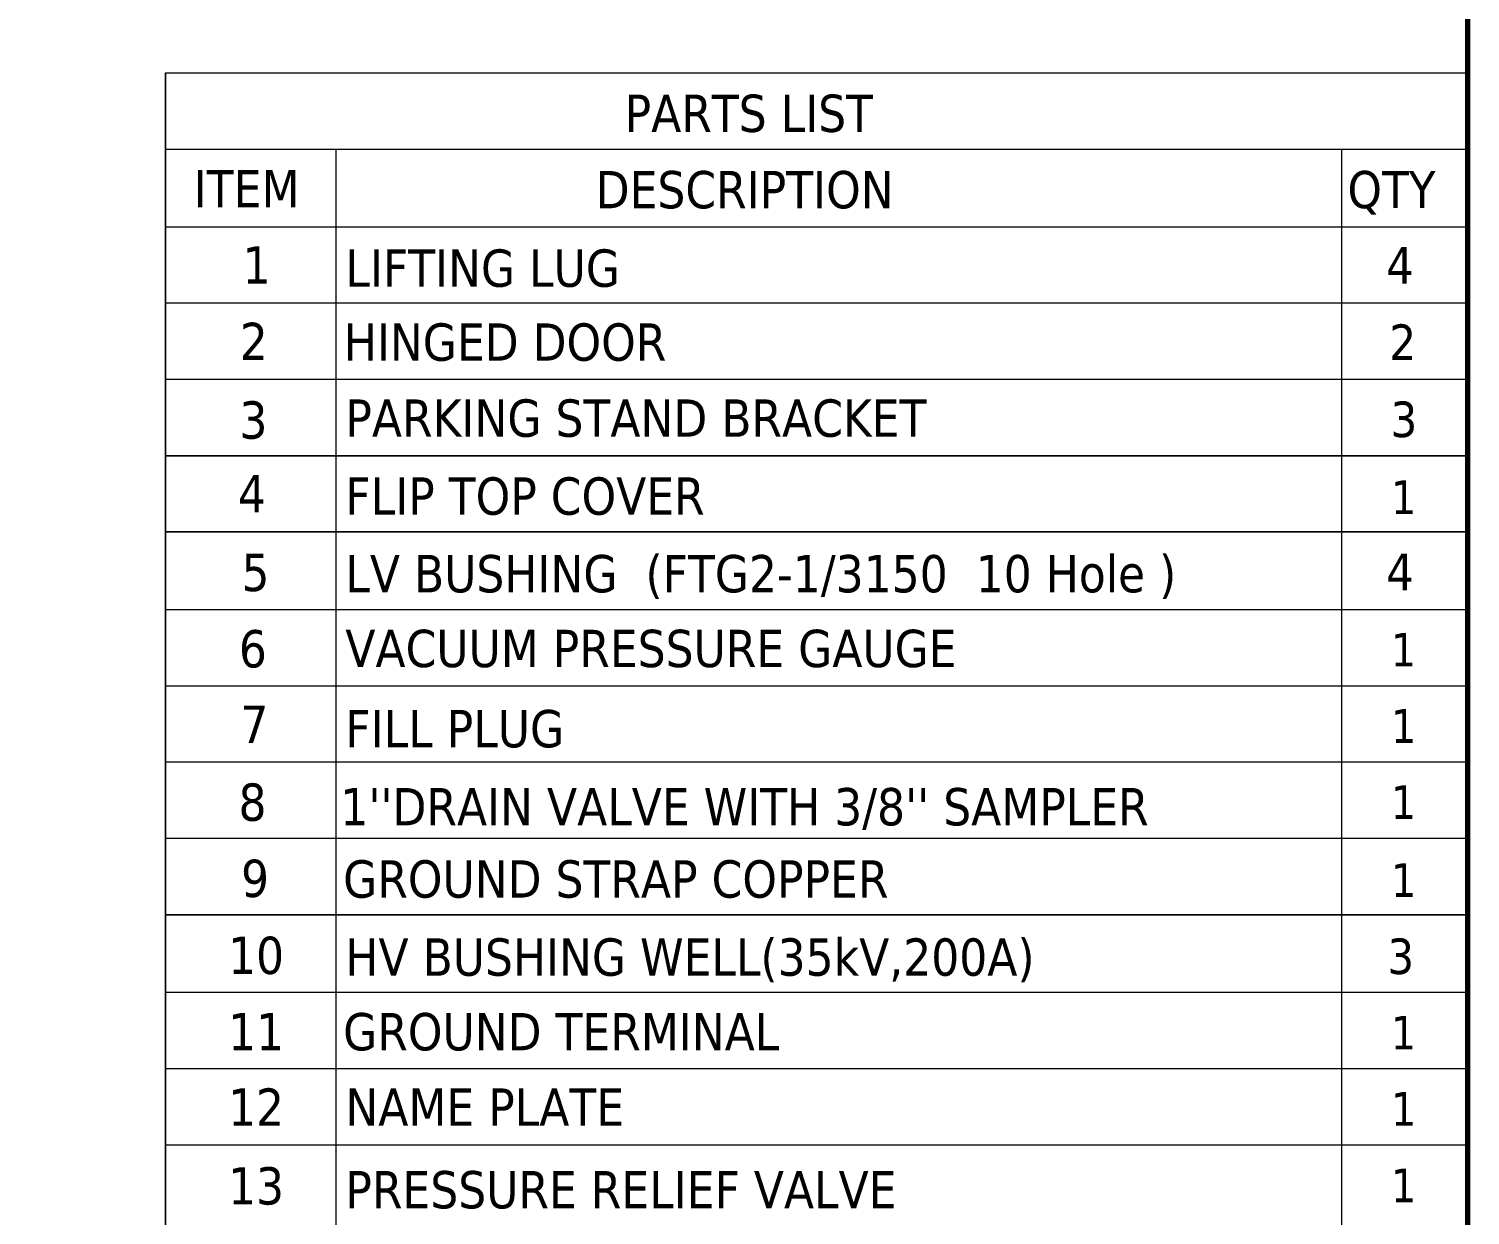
# Model space of a CAD drawing. Header units: millimetres. Extents: x 88585 to 99951, y -167251 to -159927.
# Drawn here: x 96027 to 98434, y -164586 to -162605 of the extents above; entities that cross this region are included whole.
import ezdxf

# ---------------------------------------------------------------- set-up
doc = ezdxf.new("R2010")
doc.units = ezdxf.units.MM
doc.header["$LTSCALE"] = 13
doc.layers.add('1', color=4, linetype='Continuous')
doc.layers.add('铁心', color=3, linetype='Continuous', lineweight=0)
doc.styles.add('Tahoma$001', font='tahoma.ttf', dxfattribs={"height": 2.159784})
doc.styles.add('Tahoma_txtstyle_28.93_0_0', font='tahoma.ttf')
doc.styles.add('Tahoma_txtstyle_30.40_0_0', font='tahoma.ttf')

msp = doc.modelspace()

# ---------------------------------------------------------------- linework, layer by layer
at = {"layer": '1', "const_width": 8.631}
msp.add_lwpolyline([(88960.238, -166979.934), (98429.527, -166979.934), (98429.527, -160173.883), (88960.238, -160173.883), (88960.238, -166979.934)], dxfattribs=at)
at = {"layer": '铁心'}
for p, q in [((96255.628, -163659.453), (96255.628, -164213.77)), ((98429.527, -165632.399), (98429.527, -163673.025))]:
    msp.add_line(p, q, dxfattribs=at)
for points in [[(96255.628, -162677.941), (98429.527, -162677.941), (98429.527, -162805.442)], [(96255.628, -162677.941), (96255.628, -162805.442), (96255.628, -162805.442)], [(96255.628, -165746.954), (96255.628, -162677.941)], [(96255.628, -162805.442), (98429.527, -162805.442), (98429.527, -162935.588)], [(96255.628, -162805.442), (96255.628, -162935.588), (98429.527, -162935.588)], [(96539.727, -162805.442), (96539.727, -162935.588), (96539.727, -162935.588)], [(98218.825, -162805.442), (98218.825, -165746.954)], [(96255.628, -164084.153), (98429.527, -164084.153), (98429.527, -162935.588)], [(96255.628, -162935.588), (96255.628, -164084.153)], [(96539.727, -162935.588), (96539.727, -164084.153)], [(98429.527, -163062.559), (96255.628, -163062.559), (96255.628, -163062.559)], [(98429.527, -163190.06), (96255.628, -163190.06), (96255.628, -163190.06)], [(96255.628, -163317.561), (98429.527, -163317.561), (98429.527, -163444.533)], [(96255.628, -163317.561), (96255.628, -163444.533), (98429.527, -163444.533)], [(98429.527, -163317.561), (96255.628, -163317.561), (96255.628, -163317.561)], [(96255.628, -164341.271), (96255.628, -163317.561), (96255.628, -163317.561)], [(96539.727, -163317.561), (96539.727, -163444.533), (96539.727, -163444.533)], [(96255.628, -163444.533), (96255.628, -165746.954)], [(98429.527, -163444.533), (96255.628, -163444.533), (96255.628, -163444.533)], [(96539.727, -163444.533), (96539.727, -165746.954)], [(98429.527, -165619.453), (98429.527, -163444.533)], [(98429.527, -163574.679), (96255.628, -163574.679), (96255.628, -163574.679)], [(98429.527, -163574.679), (96255.628, -163574.679), (96255.628, -163574.679)], [(98429.527, -163702.18), (96255.628, -163702.18), (96255.628, -163702.18)], [(98429.527, -163702.18), (96255.628, -163702.18), (96255.628, -163702.18)], [(98429.527, -163829.151), (96255.628, -163829.151), (96255.628, -163829.151)], [(98429.527, -163829.151), (96255.628, -163829.151)], [(98429.527, -165861.987), (98429.527, -163899.749)], [(98429.527, -163956.652), (96255.628, -163956.652), (96255.628, -163956.652)], [(98429.527, -163956.652), (96255.628, -163956.652), (96255.628, -163956.652)], [(98429.527, -164084.153), (96255.628, -164084.153), (96255.628, -164084.153)], [(98429.527, -164213.77), (96255.628, -164213.77), (96255.628, -164213.77)], [(98429.527, -164341.271), (96255.628, -164341.271), (96255.628, -164341.271)], [(98429.527, -164468.772), (96255.628, -164468.772), (96255.628, -164468.772)]]:
    msp.add_lwpolyline(points, dxfattribs=at)

# ---------------------------------------------------------------- texts
for s, height, style, p in [('PARTS LIST', 62.3068, 'Tahoma_txtstyle_30.40_0_0', (97021.986, -162776.873)), ('ITEM', 62.3068, 'Tahoma_txtstyle_30.40_0_0', (96302.713, -162902.787)), ('DESCRIPTION', 62.30684, 'Tahoma_txtstyle_30.40_0_0', (96973.754, -162904.374)), ('QTY', 62.0327, 'Tahoma$001', (98229.017, -162904.088)), ('1', 62.307, 'Tahoma_txtstyle_30.40_0_0', (96384.187, -163030.287)), ('LIFTING LUG', 62.30684, 'Tahoma_txtstyle_30.40_0_0', (96555.728, -163035.389)), ('4', 61.153, 'Tahoma$001', (98293.55, -163030.287)), ('2', 62.307, 'Tahoma_txtstyle_30.40_0_0', (96379.425, -163157.788)), ('HINGED DOOR', 62.30684, 'Tahoma_txtstyle_30.40_0_0', (96553.083, -163158.846)), ('2', 59.574, 'Tahoma$001', (98298.841, -163157.788)), ('3', 62.307, 'Tahoma_txtstyle_30.40_0_0', (96378.896, -163288.992)), ('PARKING STAND BRACKET', 62.30684, 'Tahoma_txtstyle_30.40_0_0', (96555.728, -163285.818)), ('3', 59.279, 'Tahoma$001', (98300.957, -163286.347)), ('4', 62.307, 'Tahoma_txtstyle_30.40_0_0', (96376.251, -163412.261)), ('FLIP TOP COVER', 62.30684, 'Tahoma_txtstyle_30.40_0_0', (96555.728, -163415.964)), ('1', 56.282, 'Tahoma$001', (98301.486, -163414.906)), ('5', 62.307, 'Tahoma_txtstyle_30.40_0_0', (96382.252, -163543.465)), ('LV BUSHING  (FTG2-1/3150  10 Hole )', 62.30684, 'Tahoma_txtstyle_30.40_0_0', (96555.728, -163545.568)), ('4', 61.502, 'Tahoma$001', (98293.55, -163542.407)), ('6', 62.307, 'Tahoma_txtstyle_30.40_0_0', (96377.937, -163670.966)), ('VACUUM PRESSURE GAUGE', 62.30684, 'Tahoma_txtstyle_30.40_0_0', (96555.728, -163670.437)), ('1', 55.902, 'Tahoma$001', (98301.486, -163669.379)), ('7', 62.307, 'Tahoma_txtstyle_30.40_0_0', (96380.615, -163796.879)), ('FILL PLUG', 62.3068, 'Tahoma_txtstyle_30.40_0_0', (96555.728, -163804.344)), ('1', 56.282, 'Tahoma$001', (98301.486, -163796.879)), ('8', 62.307, 'Tahoma_txtstyle_30.40_0_0', (96377.294, -163927.025)), ("1''DRAIN VALVE WITH 3/8'' SAMPLER ", 62.30684, 'Tahoma_txtstyle_30.40_0_0', (96547.264, -163934.667)), ('1', 55.902, 'Tahoma$001', (98301.486, -163923.851)), ('9', 62.307, 'Tahoma_txtstyle_30.40_0_0', (96381.536, -164054.262)), ('GROUND STRAP COPPER', 62.30684, 'Tahoma_txtstyle_30.40_0_0', (96552.025, -164055.32)), ('1', 56.282, 'Tahoma$001', (98301.486, -164054.262)), ('10', 62.3068, 'Tahoma_txtstyle_30.40_0_0', (96359.851, -164182.821)), ('HV BUSHING WELL(35kV,200A) ', 62.30684, 'Tahoma_txtstyle_30.40_0_0', (96555.728, -164185.663)), ('3', 59.279, 'Tahoma_txtstyle_28.93_0_0', (98295.667, -164182.821)), ('11', 62.3068, 'Tahoma_txtstyle_30.40_0_0', (96359.851, -164310.321)), ('GROUND TERMINAL', 62.30684, 'Tahoma_txtstyle_30.40_0_0', (96552.025, -164310.321)), ('1', 55.902, 'Tahoma$001', (98301.486, -164308.734)), ('12', 62.3068, 'Tahoma_txtstyle_30.40_0_0', (96359.851, -164436.235)), ('NAME PLATE', 62.3068, 'Tahoma_txtstyle_30.40_0_0', (96555.728, -164436.235)), ('1', 56.282, 'Tahoma$001', (98301.486, -164436.235)), ('13', 62.3068, 'Tahoma_txtstyle_30.40_0_0', (96359.851, -164567.704)), ('PRESSURE RELIEF VALVE', 62.30684, 'Tahoma_txtstyle_30.40_0_0', (96555.728, -164574.13)), ('1', 56.282, 'Tahoma$001', (98301.486, -164564))]:
    msp.add_text(s, height=height, dxfattribs=dict(at, style=style)).set_placement(p)

doc.saveas('drawing.dxf')
